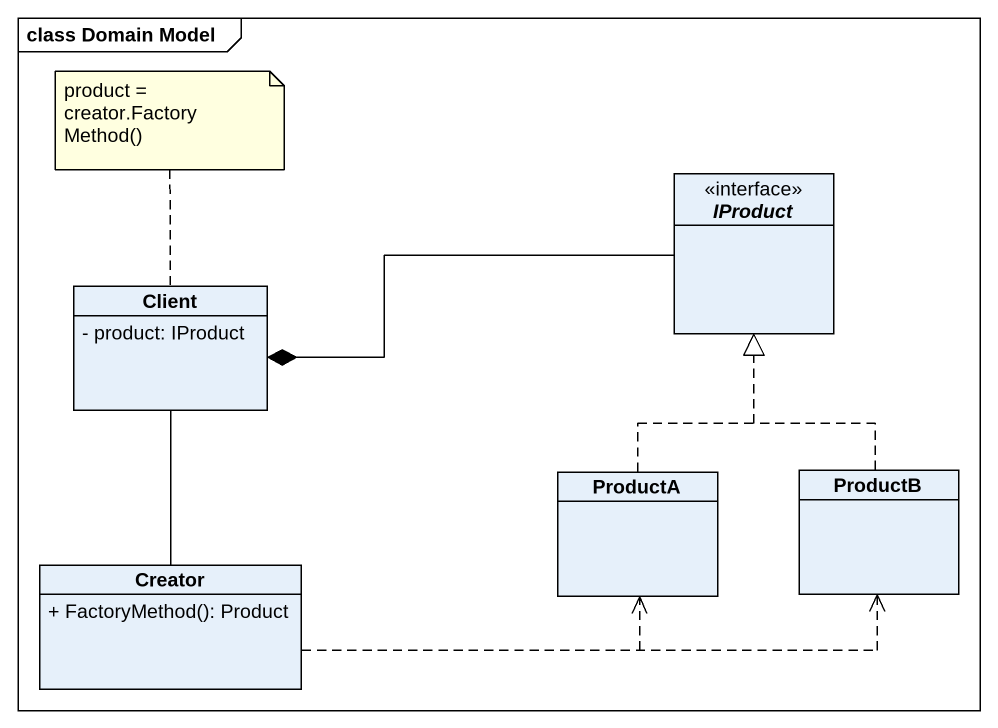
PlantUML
@startuml
mainframe class Domain Model
hide circle
hide empty members
skinparam classAttributeIconSize 0
interface IProduct
class Client {
  - product: IProduct
}
class ProductA
class ProductB
class Creator {
  + FactoryMethod(): Product
}
IProduct -left-* Client
ProductA .up.|> IProduct
ProductB .up.|> IProduct
Creator -up- Client
Creator .right.> ProductA
Creator .right.> ProductB
note top of Client
  product =
  creator.FactoryMethod()
end note
@enduml
